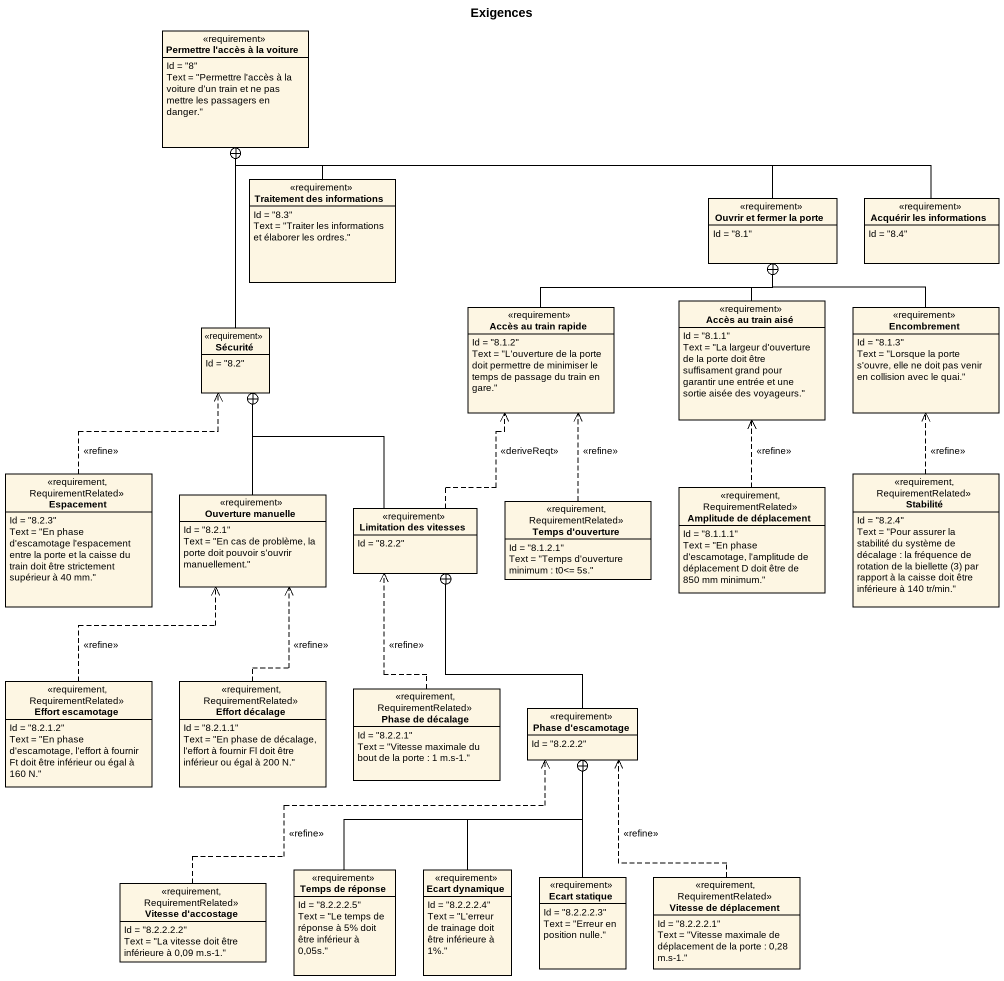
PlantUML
@startuml
title Exigences
hide circle
hide empty members
class "Permettre l'accès à la voiture" as Permettre_l_accès_à_la <<requirement>> {
  Id = "8"
  Text = "Permettre l'accès à la voiture d'un train et ne pas mettre les passagers en danger."
}
class "Traitement des informations" as Traitement_des_informations <<requirement>> {
  Id = "8.3"
  Text = "Traiter les informations et élaborer les ordres."
}
class "Ouvrir et fermer la porte" as Ouvrir_et_fermer_la_porte <<requirement>> {
  Id = "8.1"
}
class "Acquérir les informations" as Acquérir_les_informations <<requirement>> {
  Id = "8.4"
}
class "Accès au train rapide" as Accès_au_train_rapide <<requirement>> {
  Id = "8.1.2"
  Text = "L'ouverture de la porte doit permettre de minimiser le temps de passage du train en gare."
}
class "Accès au train aisé" as Accès_au_train_aisé <<requirement>> {
  Id = "8.1.1"
  Text = "La largeur d'ouverture de la porte doit être suffisament grand pour garantir une entrée et une sortie aisée des voyageurs."
}
class Encombrement <<requirement>> {
  Id = "8.1.3"
  Text = "Lorsque la porte s'ouvre, elle ne doit pas venir en collision avec le quai."
}
class Sécurité <<requirement>> {
  Id = "8.2"
}
class Espacement <<requirement, RequirementRelated>> {
  Id = "8.2.3"
  Text = "En phase d'escamotage l'espacement entre la porte et la caisse du train doit être strictement supérieur à 40 mm."
}
class Stabilité <<requirement, RequirementRelated>> {
  Id = "8.2.4"
  {field} Text = "Pour assurer la stabilité du système de décalage : la fréquence de rotation de la biellette (3) par rapport à la caisse doit être inférieure à 140 tr/min."
}
class "Ouverture manuelle" as Ouverture_manuelle <<requirement>> {
  Id = "8.2.1"
  Text = "En cas de problème, la porte doit pouvoir s'ouvrir manuellement."
}
class "Limitation des vitesses" as Limitation_des_vitesses <<requirement>> {
  Id = "8.2.2"
}
class "Temps d'ouverture" as Temps_d_ouverture <<requirement, RequirementRelated>> {
  Id = "8.1.2.1"
  Text = "Temps d'ouverture minimum : t0<= 5s."
}
class "Amplitude de déplacement" as Amplitude_de_déplacement <<requirement, RequirementRelated>> {
  Id = "8.1.1.1"
  Text = "En phase d'escamotage, l'amplitude de déplacement D doit être de 850 mm minimum."
}
class "Effort escamotage" as Effort_escamotage <<requirement, RequirementRelated>> {
  Id = "8.2.1.2"
  Text = "En phase d'escamotage, l'effort à fournir Ft doit être inférieur ou égal à 160 N."
}
class "Effort décalage" as Effort_décalage <<requirement, RequirementRelated>> {
  Id = "8.2.1.1"
  Text = "En phase de décalage, l'effort à fournir Fl doit être inférieur ou égal à 200 N."
}
class "Phase de décalage" as Phase_de_décalage <<requirement, RequirementRelated>> {
  Id = "8.2.2.1"
  Text = "Vitesse maximale du bout de la porte : 1 m.s-1."
}
class "Phase d'escamotage" as Phase_d_escamotage <<requirement>> {
  Id = "8.2.2.2"
}
class "Vitesse d'accostage" as Vitesse_d_accostage <<requirement, RequirementRelated>> {
  Id = "8.2.2.2.2"
  Text = "La vitesse doit être inférieure à 0,09 m.s-1."
}
class "Temps de réponse" as Temps_de_réponse <<requirement>> {
  Id = "8.2.2.2.5"
  Text = "Le temps de réponse à 5% doit être inférieur à 0,05s."
}
class "Ecart dynamique" as Ecart_dynamique <<requirement>> {
  Id = "8.2.2.2.4"
  Text = "L'erreur de trainage doit être inférieure à 1%."
}
class "Ecart statique" as Ecart_statique <<requirement>> {
  Id = "8.2.2.2.3"
  Text = "Erreur en position nulle."
}
class "Vitesse de déplacement" as Vitesse_de_déplacement <<requirement, RequirementRelated>> {
  Id = "8.2.2.2.1"
  Text = "Vitesse maximale de déplacement de la porte : 0,28 m.s-1."
}
Traitement_des_informations -up-+ Permettre_l_accès_à_la
Ouvrir_et_fermer_la_porte -left-+ Permettre_l_accès_à_la
Acquérir_les_informations -left-+ Permettre_l_accès_à_la
Accès_au_train_rapide -right-+ Ouvrir_et_fermer_la_porte
Accès_au_train_aisé -up-+ Ouvrir_et_fermer_la_porte
Encombrement -up-+ Ouvrir_et_fermer_la_porte
Sécurité -up-+ Permettre_l_accès_à_la
Espacement .up.> Sécurité : <<refine>>
Stabilité .up.> Encombrement : <<refine>>
Ouverture_manuelle -up-+ Sécurité
Limitation_des_vitesses .up.> Accès_au_train_rapide : <<deriveReqt>>
Limitation_des_vitesses -up-+ Sécurité
Temps_d_ouverture .up.> Accès_au_train_rapide : <<refine>>
Amplitude_de_déplacement .up.> Accès_au_train_aisé : <<refine>>
Effort_escamotage .up.> Ouverture_manuelle : <<refine>>
Effort_décalage .up.> Ouverture_manuelle : <<refine>>
Phase_de_décalage .up.> Limitation_des_vitesses : <<refine>>
Phase_d_escamotage -up-+ Limitation_des_vitesses
Vitesse_d_accostage .right.> Phase_d_escamotage : <<refine>>
Temps_de_réponse -up-+ Phase_d_escamotage
Ecart_dynamique -up-+ Phase_d_escamotage
Ecart_statique -up-+ Phase_d_escamotage
Vitesse_de_déplacement .up.> Phase_d_escamotage : <<refine>>
@enduml
